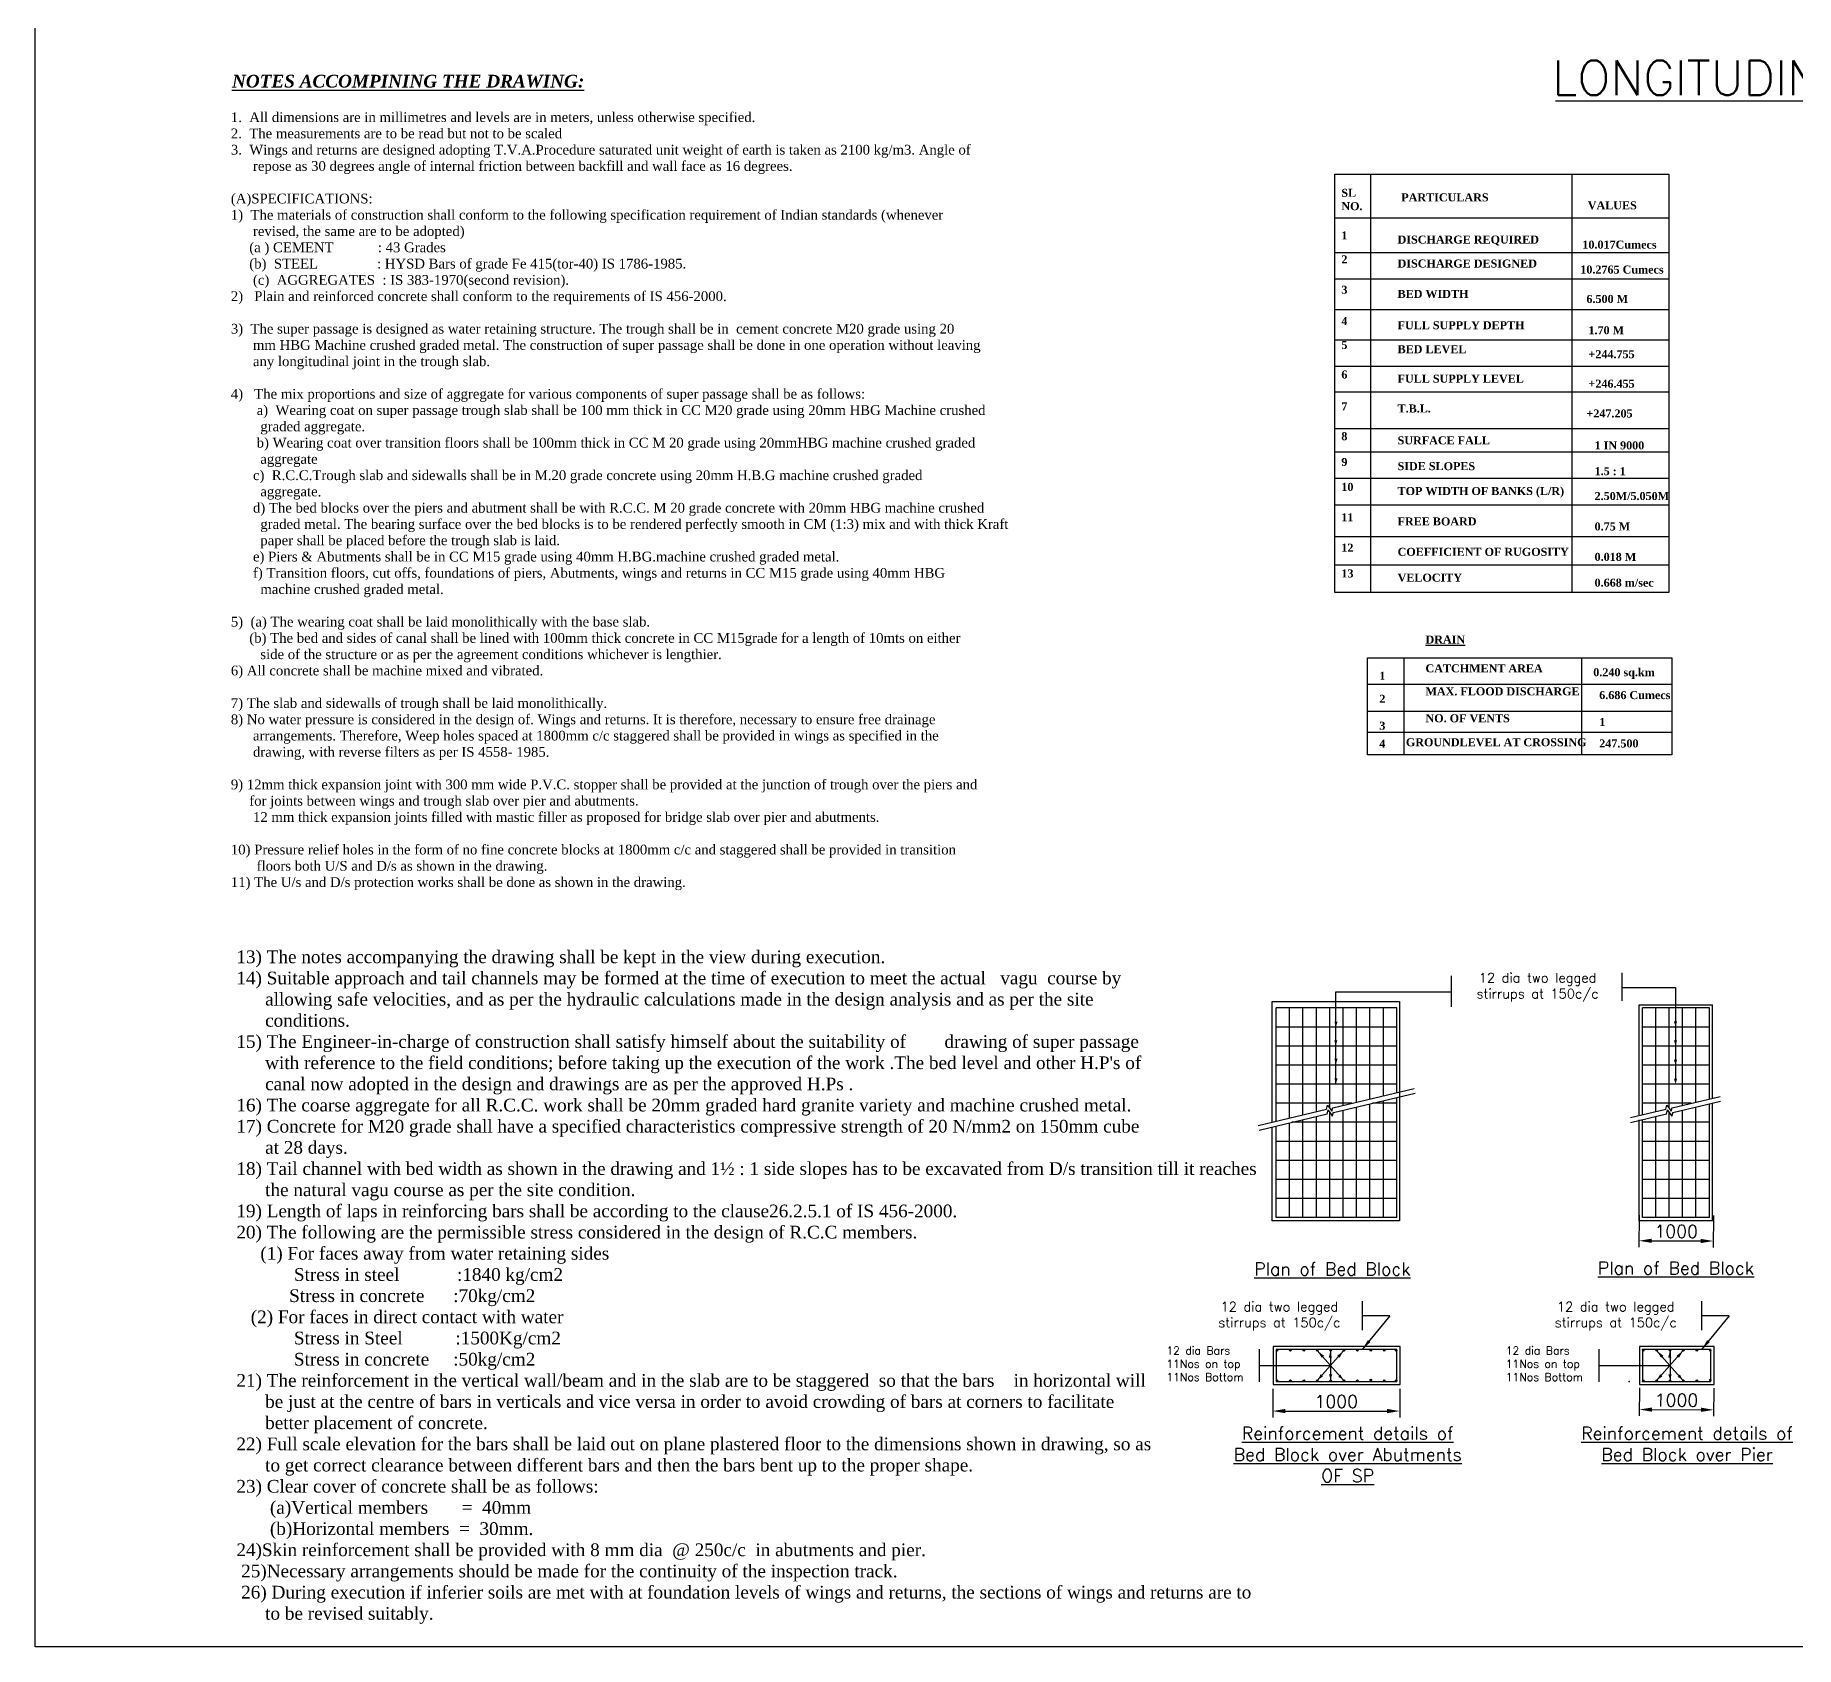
# Model space of a CAD drawing. Header units: inches. Extents: x 52682 to 53462, y 80994 to 81522.
# Drawn here: x 52682.5 to 53029, y 80993.9 to 81311.1 of the extents above; entities that cross this region are included whole.
import ezdxf

# ---------------------------------------------------------------- set-up
doc = ezdxf.new("R2010")
doc.units = ezdxf.units.IN
doc.header["$MEASUREMENT"] = 0
doc.layers.add('K', color=7, linetype='Continuous')
doc.styles.get("Standard").update_dxf_attribs({"font": 'romans.shx'})
doc.dimstyles.new('ISO-25', dxfattribs={"dimtxt": 2.5, "dimasz": 2.5, "dimexe": 1.25, "dimexo": 0.625, "dimtad": 1, "dimtxsty": 'Standard', "dimcen": 2.5, "dimadec": 0, "dimazin": 0, "dimtfac": 1, "dimtmove": 0, "dimatfit": 3, "dimfxl": 1, "dimarcsym": 0})

# ---------------------------------------------------------------- blocks, each defined once
blk = doc.blocks.new('*D283')
at = {"color": 0, "lineweight": -2, "transparency": 16777216}
for p, q in [((52926.05, 81044.67), (52926.05, 81039.07)), ((52951.05, 81044.67), (52951.05, 81039.07)), ((52928.55, 81040.32), (52948.55, 81040.32))]:
    blk.add_line(p, q, dxfattribs=at)
at = {"color": 0, "transparency": 16777216}
for points in [[(52928.55, 81040.74), (52928.55, 81039.9), (52926.05, 81040.32)], [(52948.55, 81040.74), (52948.55, 81039.9), (52951.05, 81040.32)]]:
    blk.add_solid(points, dxfattribs=at)
at = {"color": 0, "transparency": 16777216, "insert": (52938.55, 81042.19), "char_height": 2.5, "attachment_point": 5}
blk.add_mtext('1000', dxfattribs=at)
blk = doc.blocks.new('*D284')
at = {"color": 0, "lineweight": -2, "transparency": 16777216}
for p, q in [((52998.21, 81044.9), (52998.19, 81039.37)), ((53012.83, 81044.85), (53012.81, 81039.31)), ((53000.69, 81040.61), (53010.32, 81040.57))]:
    blk.add_line(p, q, dxfattribs=at)
at = {"color": 0, "transparency": 16777216}
for points in [[(53000.7, 81041.02), (53000.69, 81040.19), (52998.19, 81040.62)], [(53010.32, 81040.99), (53010.32, 81040.15), (53012.82, 81040.56)]]:
    blk.add_solid(points, dxfattribs=at)
at = {"color": 0, "transparency": 16777216, "insert": (53005.51, 81042.46), "char_height": 2.5, "attachment_point": 5, "rotation": 359.7851}
blk.add_mtext('1000', dxfattribs=at)
blk = doc.blocks.new('*D285')
at = {"color": 0, "lineweight": -2, "transparency": 16777216}
for p, q in [((52998.15, 81078.86), (52998.13, 81072.58)), ((53012.77, 81078.8), (53012.75, 81072.53)), ((53000.63, 81073.82), (53010.25, 81073.79))]:
    blk.add_line(p, q, dxfattribs=at)
at = {"color": 0, "transparency": 16777216}
for points in [[(53000.63, 81074.24), (53000.63, 81073.41), (52998.13, 81073.83)], [(53010.26, 81074.2), (53010.25, 81073.37), (53012.75, 81073.78)]]:
    blk.add_solid(points, dxfattribs=at)
at = {"color": 0, "transparency": 16777216, "insert": (53005.45, 81075.68), "char_height": 2.5, "attachment_point": 5, "rotation": 359.7851}
blk.add_mtext('1000', dxfattribs=at)

msp = doc.modelspace()

# ---------------------------------------------------------------- hatches: boundary and pattern name
for points in [[(52927.04, 81052.255, 1), (52926.74, 81052.255, 1)], [(52929.677, 81052.255, 1), (52929.377, 81052.255, 1)], [(52932.315, 81052.255, 1), (52932.015, 81052.255, 1)], [(52934.952, 81052.255, 1), (52934.652, 81052.255, 1)], [(52937.59, 81052.255, 1), (52937.29, 81052.255, 1)], [(52940.227, 81052.255, 1), (52939.927, 81052.255, 1)], [(52942.865, 81052.255, 1), (52942.565, 81052.255, 1)], [(52945.502, 81052.255, 1), (52945.202, 81052.255, 1)], [(52948.14, 81052.255, 1), (52947.84, 81052.255, 1)], [(52950.494, 81052.253, 1), (52950.194, 81052.253, 1)], [(52999.115, 81052.255, 1), (52998.815, 81052.255, 1)], [(53001.753, 81052.255, 1), (53001.453, 81052.255, 1)], [(53004.39, 81052.255, 1), (53004.09, 81052.255, 1)], [(53007.028, 81052.255, 1), (53006.728, 81052.255, 1)], [(53009.665, 81052.255, 1), (53009.365, 81052.255, 1)], [(53012.303, 81052.255, 1), (53012.003, 81052.255, 1)], [(52927.04, 81046.301, 1), (52926.74, 81046.301, 1)], [(52929.677, 81046.301, 1), (52929.377, 81046.301, 1)], [(52932.315, 81046.301, 1), (52932.015, 81046.301, 1)], [(52934.952, 81046.301, 1), (52934.652, 81046.301, 1)], [(52937.59, 81046.301, 1), (52937.29, 81046.301, 1)], [(52940.227, 81046.301, 1), (52939.927, 81046.301, 1)], [(52942.865, 81046.301, 1), (52942.565, 81046.301, 1)], [(52945.502, 81046.45, 1), (52945.202, 81046.45, 1)], [(52948.14, 81046.301, 1), (52947.84, 81046.301, 1)], [(52950.49, 81046.301, 1), (52950.19, 81046.301, 1)], [(52999.115, 81046.301, 1), (52998.815, 81046.301, 1)], [(53001.753, 81046.301, 1), (53001.453, 81046.301, 1)], [(53004.39, 81046.301, 1), (53004.09, 81046.301, 1)], [(53007.028, 81046.301, 1), (53006.728, 81046.301, 1)], [(53009.665, 81046.301, 1), (53009.365, 81046.301, 1)], [(53012.303, 81046.45, 1), (53012.003, 81046.45, 1)]]:
    msp.add_hatch(color=256).paths.add_polyline_path(points)

# ---------------------------------------------------------------- linework, layer by layer
for p, q in [((52981.719, 81298.16), (53146.434, 81298.16)), ((52994.727, 81126.565), (52994.727, 81121.066)), ((52938.456, 81104.74), (52938.456, 81122.821)), ((52938.456, 81122.821), (52961.038, 81122.821)), ((52961.168, 81125.973), (52961.168, 81119.839)), ((52994.727, 81123.673), (53005.332, 81123.673)), ((53005.332, 81123.673), (53005.332, 81105.078)), ((52925.965, 81097.199), (52925.965, 81120.888)), ((52925.965, 81120.888), (52950.965, 81120.888)), ((52950.454, 81119.643), (52926.716, 81119.643)), ((52926.716, 81097.376), (52926.716, 81119.643)), ((52929.354, 81097.999), (52929.354, 81119.643)), ((52931.991, 81098.621), (52931.991, 81119.643)), ((52934.629, 81099.244), (52934.629, 81119.643)), ((52937.266, 81099.916), (52937.266, 81119.643)), ((52939.904, 81100.489), (52939.904, 81119.643)), ((52942.541, 81101.111), (52942.541, 81119.643)), ((52945.179, 81101.734), (52945.179, 81119.643)), ((52947.816, 81102.356), (52947.816, 81119.643)), ((52950.454, 81102.979), (52950.454, 81119.643)), ((52950.965, 81120.888), (52950.965, 81077.768)), ((52998.167, 81120.24), (53012.604, 81120.24)), ((52998.167, 81098.621), (52998.167, 81120.24)), ((53011.979, 81119.643), (52998.792, 81119.643)), ((52998.792, 81098.621), (52998.792, 81119.643)), ((53001.429, 81099.244), (53001.429, 81119.643)), ((53004.067, 81099.916), (53004.067, 81119.643)), ((53006.704, 81100.489), (53006.704, 81119.643)), ((53009.342, 81101.111), (53009.342, 81119.643)), ((53011.979, 81101.734), (53011.979, 81119.643)), ((53012.604, 81101.734), (53012.604, 81120.24)), ((52950.454, 81115.893), (52926.716, 81115.893)), ((53011.979, 81115.893), (52998.792, 81115.893)), ((52950.454, 81112.143), (52926.716, 81112.143)), ((53011.979, 81112.143), (52998.792, 81112.143)), ((52950.454, 81108.393), (52926.716, 81108.393)), ((52950.454, 81108.393), (52926.716, 81108.393)), ((53011.979, 81108.393), (52998.792, 81108.393)), ((53011.979, 81108.393), (52998.792, 81108.393)), ((52950.454, 81104.643), (52926.716, 81104.643)), ((52937.887, 81100.013), (52953.859, 81103.782)), ((52938.021, 81099.081), (52954.074, 81102.87)), ((52950.454, 81078.393), (52950.454, 81102.015)), ((53011.979, 81104.643), (52998.792, 81104.643)), ((53004.687, 81100.013), (53014.135, 81102.243)), ((52923.149, 81096.534), (52936.621, 81099.714)), ((52923.364, 81095.622), (52936.733, 81098.777)), ((52941.617, 81100.893), (52926.716, 81100.893)), ((52936.62, 81099.712), (52936.833, 81100.511)), ((52936.729, 81098.762), (52936.933, 81099.569)), ((52936.833, 81100.511), (52937.687, 81099.339)), ((52936.94, 81099.552), (52937.793, 81098.38)), ((52937.266, 81078.393), (52937.266, 81099.104)), ((52937.687, 81099.339), (52937.89, 81100.023)), ((52937.769, 81098.363), (52938.029, 81099.105)), ((52939.904, 81078.393), (52939.904, 81099.525)), ((52942.541, 81078.393), (52942.541, 81100.148)), ((52945.179, 81078.393), (52945.179, 81100.77)), ((52950.454, 81100.893), (52945.698, 81100.893)), ((52947.816, 81078.393), (52947.816, 81101.393)), ((52996.432, 81097.101), (53003.533, 81098.777)), ((52996.452, 81098.069), (53003.421, 81099.714)), ((53008.417, 81100.893), (52998.792, 81100.893)), ((53003.42, 81099.712), (53003.634, 81100.511)), ((53003.529, 81098.762), (53003.734, 81099.569)), ((53003.634, 81100.511), (53004.487, 81099.339)), ((53003.74, 81099.552), (53004.593, 81098.38)), ((53004.067, 81078.393), (53004.067, 81099.104)), ((53004.487, 81099.339), (53004.69, 81100.023)), ((53004.569, 81098.363), (53004.83, 81099.105)), ((53004.821, 81099.081), (53014.164, 81101.286)), ((53006.704, 81078.393), (53006.704, 81099.525)), ((53009.342, 81078.393), (53009.342, 81100.148)), ((53011.979, 81078.393), (53011.979, 81100.77)), ((53012.604, 81077.768), (53012.604, 81100.77)), ((52925.965, 81077.768), (52925.965, 81096.235)), ((52926.716, 81078.393), (52926.716, 81096.413)), ((52929.354, 81078.393), (52929.354, 81097.035)), ((52950.454, 81097.143), (52929.81, 81097.143)), ((52950.454, 81097.143), (52929.81, 81097.143)), ((52931.991, 81078.393), (52931.991, 81097.658)), ((52934.629, 81078.393), (52934.629, 81098.28)), ((52998.167, 81077.768), (52998.167, 81097.658)), ((52998.792, 81078.393), (52998.792, 81097.658)), ((53011.979, 81097.143), (52998.792, 81097.143)), ((53011.979, 81097.143), (52998.792, 81097.143)), ((53001.429, 81078.393), (53001.429, 81098.28)), ((52950.454, 81093.393), (52926.716, 81093.393)), ((53011.979, 81093.393), (52998.792, 81093.393)), ((52950.454, 81089.643), (52926.716, 81089.643)), ((53011.979, 81089.643), (52998.792, 81089.643)), ((52950.454, 81085.893), (52926.716, 81085.893)), ((53011.979, 81085.893), (52998.792, 81085.893)), ((52950.454, 81082.143), (52926.716, 81082.143)), ((53011.979, 81082.143), (52998.792, 81082.143)), ((52950.965, 81077.768), (52925.965, 81077.768)), ((52950.454, 81078.393), (52926.716, 81078.393)), ((53012.604, 81077.768), (52998.167, 81077.768)), ((53011.979, 81078.393), (52998.792, 81078.393)), ((52943.65, 81061.932), (52943.65, 81056.245)), ((53010.45, 81061.932), (53010.45, 81056.245)), ((52949.061, 81059.088), (52943.65, 81052.402)), ((52949.061, 81059.088), (52943.65, 81059.088)), ((53015.861, 81059.088), (53010.45, 81052.402)), ((53015.861, 81059.088), (53010.45, 81059.088)), ((52923.405, 81052.479), (52923.405, 81046.084)), ((52926.113, 81053.027), (52926.113, 81045.527)), ((52951.113, 81053.027), (52926.113, 81053.027)), ((52934.802, 81052.255), (52939.978, 81046.413)), ((52934.802, 81046.301), (52939.978, 81052.142)), ((52937.44, 81052.255), (52937.44, 81046.451)), ((52951.113, 81045.527), (52951.113, 81053.027)), ((52990.205, 81052.479), (52990.205, 81046.084)), ((53012.917, 81053.027), (52998.212, 81053.027)), ((53001.603, 81052.255), (53006.778, 81046.413)), ((53001.603, 81046.301), (53006.778, 81052.142)), ((53004.24, 81052.255), (53004.24, 81046.451)), ((52923.405, 81049.281), (52937.351, 81049.281)), ((52990.205, 81049.281), (53004.151, 81049.281)), ((52923.405, 81046.084), (52923.405, 81046.084)), ((52926.113, 81045.527), (52951.113, 81045.527)), ((52990.205, 81046.084), (52990.205, 81046.084)), ((52998.212, 81045.527), (53012.917, 81045.527))]:
    msp.add_line(p, q)
at = {"lineweight": 30}
for p, q in [((52926.738, 81052.402), (52926.738, 81046.152)), ((52950.488, 81052.402), (52926.738, 81052.402)), ((52950.488, 81046.152), (52950.488, 81052.402)), ((52998.212, 81053.027), (52998.212, 81045.527)), ((52998.837, 81052.402), (52998.837, 81046.152)), ((53012.292, 81052.402), (52998.837, 81052.402)), ((53012.292, 81046.152), (53012.292, 81052.402)), ((53012.917, 81045.527), (53012.917, 81053.027)), ((52926.738, 81046.152), (52950.488, 81046.152)), ((52998.837, 81046.152), (53012.292, 81046.152))]:
    msp.add_line(p, q, dxfattribs=at)
msp.add_lwpolyline([(52682.478, 81489.155), (53461.655, 81489.155), (53461.655, 80993.934), (52682.478, 80993.934)], close=True)
for points in [[(52938.491, 81115.903, 0, 0.625, 0), (52938.491, 81116.94, 0.625, 0.625, 0)], [(53005.318, 81115.963, 0, 0.625, 0), (53005.318, 81117, 0.625, 0.625, 0)], [(52938.456, 81112.239, 0, 0.625, 0), (52938.456, 81113.276, 0.625, 0.625, 0)], [(53005.318, 81112.239, 0, 0.625, 0), (53005.318, 81113.276, 0.625, 0.625, 0)], [(52938.491, 81108.623, 0, 0.625, 0), (52938.491, 81109.66, 0.625, 0.625, 0)], [(53005.319, 81108.415, 0, 0.625, 0), (53005.319, 81109.452, 0.625, 0.625, 0)], [(52938.491, 81104.779, 0, 0.625, 0), (52938.491, 81105.816, 0.625, 0.625, 0)], [(53005.319, 81104.691, 0, 0.625, 0), (53005.319, 81105.728, 0.625, 0.625, 0)], [(52943.65, 81052.402, 0, 0.625, 0), (52945.003, 81054.074, 0.625, 0.625, 0)], [(53010.45, 81052.402, 0, 0.625, 0), (53011.803, 81054.074, 0.625, 0.625, 0)], [(52934.902, 81052.142, 0, 0.625, 0), (52935.905, 81050.999, 0.625, 0.625, 0)], [(52937.386, 81052.11, 0, 0.625, 0), (52937.386, 81050.808, 0.625, 0.625, 0)], [(52939.967, 81052.158, 0, 0.625, 0), (52938.964, 81050.999, 0.625, 0.625, 0)], [(53001.702, 81052.142, 0, 0.625, 0), (53002.705, 81050.999, 0.625, 0.625, 0)], [(53004.187, 81052.11, 0, 0.625, 0), (53004.187, 81050.808, 0.625, 0.625, 0)], [(53006.767, 81052.158, 0, 0.625, 0), (53005.764, 81050.999, 0.625, 0.625, 0)], [(52934.902, 81046.413, 0, 0.625, 0), (52935.714, 81047.372, 0.625, 0.625, 0)], [(52934.902, 81046.413, 0, 0.5, 0), (52934.902, 81046.413, 0.5, 0.5, 0)], [(52937.434, 81046.479, 0, 0.625, 0), (52937.434, 81047.516, 0.625, 0.625, 0)], [(52939.919, 81046.479, 0, 0.625, 0), (52939.155, 81047.277, 0.625, 0.625, 0)], [(53001.702, 81046.413, 0, 0.625, 0), (53002.514, 81047.372, 0.625, 0.625, 0)], [(53001.702, 81046.413, 0, 0.5, 0), (53001.702, 81046.413, 0.5, 0.5, 0)], [(53004.234, 81046.479, 0, 0.625, 0), (53004.234, 81047.516, 0.625, 0.625, 0)], [(53006.72, 81046.479, 0, 0.625, 0), (53005.955, 81047.277, 0.625, 0.625, 0)]]:
    msp.add_lwpolyline(points, format="xyseb")
for centre in [(52926.89, 81052.255), (52929.527, 81052.255), (52932.165, 81052.255), (52934.802, 81052.255), (52937.44, 81052.255), (52940.077, 81052.255), (52942.715, 81052.255), (52945.352, 81052.255), (52947.99, 81052.255), (52950.344, 81052.253), (52998.965, 81052.255), (53001.603, 81052.255), (53004.24, 81052.255), (53006.878, 81052.255), (53009.515, 81052.255), (53012.153, 81052.255), (52926.89, 81046.301), (52929.527, 81046.301), (52932.165, 81046.301), (52934.802, 81046.301), (52937.44, 81046.301), (52940.077, 81046.301), (52942.715, 81046.301), (52945.352, 81046.45), (52947.99, 81046.301), (52950.34, 81046.301), (52998.965, 81046.301), (53001.603, 81046.301), (53004.24, 81046.301), (53006.878, 81046.301), (53009.515, 81046.301), (53012.153, 81046.45)]:
    msp.add_circle(centre, 0.15)
for p in [(52932.016, 81052.402), (52932.016, 81052.402), (52932.016, 81052.402), (52934.655, 81052.402), (52934.655, 81052.402), (52934.655, 81052.402), (52937.294, 81052.402), (52937.294, 81052.402), (52937.294, 81052.402), (52939.933, 81052.402), (52939.933, 81052.402), (52939.933, 81052.402), (52942.571, 81052.402), (52942.571, 81052.402), (52942.571, 81052.402), (52945.21, 81052.402), (52945.21, 81052.402), (52945.21, 81052.402), (52947.849, 81052.402), (52947.849, 81052.402), (52947.849, 81052.402), (52998.816, 81052.402), (52998.816, 81052.402), (52998.816, 81052.402), (53001.455, 81052.402), (53001.455, 81052.402), (53001.455, 81052.402), (53004.094, 81052.402), (53004.094, 81052.402), (53004.094, 81052.402), (53006.733, 81052.402), (53006.733, 81052.402), (53006.733, 81052.402), (53009.372, 81052.402), (53009.372, 81052.402), (53009.372, 81052.402), (53012.011, 81052.402), (53012.011, 81052.402), (53012.011, 81052.402), (52929.377, 81046.152), (52932.016, 81046.152), (52934.655, 81046.152), (52937.294, 81046.152), (52939.933, 81046.152), (52942.571, 81046.152), (52945.21, 81046.152), (52947.849, 81046.152), (52996.177, 81046.152), (52998.816, 81046.152), (53001.455, 81046.152), (53004.094, 81046.152), (53006.733, 81046.152), (53009.372, 81046.152), (53012.011, 81046.152)]:
    msp.add_point(p)
at = {"layer": 'K'}
for p, q in [((52945.3, 81283.687), (52945.3, 81201.396)), ((52984.939, 81283.687), (52984.939, 81201.396)), ((52938.263, 81275.127), (53003.975, 81275.127)), ((52938.263, 81268.322), (53003.975, 81268.322)), ((52938.263, 81263.119), (53003.975, 81263.119)), ((52938.263, 81257.115), (53003.975, 81257.115)), ((52938.263, 81251.111), (53003.975, 81251.111)), ((52938.263, 81245.907), (53003.975, 81245.907)), ((52938.263, 81240.904), (53003.975, 81240.904)), ((52938.263, 81233.699), (53003.975, 81233.699)), ((52938.263, 81229.096), (53003.975, 81229.096)), ((52938.263, 81223.893), (53003.975, 81223.893)), ((52938.263, 81218.623), (53003.975, 81218.623)), ((52938.263, 81212.419), (53003.975, 81212.419)), ((52938.263, 81206.815), (53003.975, 81206.815)), ((52951.859, 81188.526), (52951.859, 81169.477)), ((52986.796, 81188.526), (52986.796, 81169.477)), ((52944.729, 81183.363), (53004.621, 81183.363)), ((52944.729, 81178.022), (53004.621, 81178.022)), ((52944.729, 81173.928), (53004.621, 81173.928))]:
    msp.add_line(p, q, dxfattribs=at)
for points in [[(52938.263, 81283.687), (53003.975, 81283.687), (53003.975, 81201.396), (52938.263, 81201.396)], [(52944.729, 81188.526), (53004.621, 81188.526), (53004.621, 81169.477), (52944.729, 81169.477)]]:
    msp.add_lwpolyline(points, close=True, dxfattribs=at)

# ---------------------------------------------------------------- texts
msp.add_text('LONGITUDINAL SECTION OF SP', height=6.875).set_placement((52981.015, 81299.232))
at = {"char_height": 2.5, "attachment_point": 1}
for s, insert in [('{\\fTimes New Roman|b1|i1|c0|p18;\\L NOTES ACCOMPINING THE DRAWING:\\P\\fTimes New Roman|b0|i1|c0|p18;\\H0.7685x;\\l              \\P\\fTimes New Roman|b0|i0|c0|p18; 1.  All dimensions are in millimetres and levels are in meters, unless otherwise specified.\\P 2.  The measurements are to be read but not to be scaled\\P 3.  Wings and returns are designed adopting T.V.A.Procedure saturated unit weight of earth is taken as 2100 kg/m3. Angle of\\P       repose as 30 degrees angle of internal friction between backfill and wall face as 16 degrees.\\P \\P (A)SPECIFICATIONS:\\P 1)  The materials of construction shall conform to the following specification requirement of Indian standards (whenever\\P       revised, the same are to be adopted)\\P      (a ) CEMENT            : 43 Grades\\P      (b)  STEEL                : HYSD Bars of grade Fe 415(tor-40) IS 1786-1985.\\P       (c)  AGGREGATES  : IS 383-1970(second revision).\\P 2)   Plain and reinforced concrete shall conform to the requirements of IS 456-2000.\\P\\P 3)  The super passage is designed as water retaining structure. The trough shall be in  cement concrete M20 grade using 20\\P       mm HBG Machine crushed graded metal. The construction of super passage shall be done in one operation without leaving\\P       any longitudinal joint in the trough slab.\\P\\P 4)   The mix proportions and size of aggregate for various components of super passage shall be as follows:\\P        a)  Wearing coat on super passage trough slab shall be 100 mm thick in CC M20 grade using 20mm HBG Machine crushed\\P         graded aggregate.\\P        b) Wearing coat over transition floors shall be 100mm thick in CC M 20 grade using 20mmHBG machine crushed graded\\P         aggregate \\P       c)  R.C.C.Trough slab and sidewalls shall be in M.20 grade concrete using 20mm H.B.G machine crushed graded\\P         aggregate.\\P       d) The bed blocks over the piers and abutment shall be with R.C.C. M 20 grade concrete with 20mm HBG machine crushed\\P         graded metal. The bearing surface over the bed blocks is to be rendered perfectly smooth in CM (1:3) mix and with thick Kraft\\P         paper shall be placed before the trough slab is laid.\\P       e) Piers & Abutments shall be in CC M15 grade using 40mm H.BG.machine crushed graded metal.\\P       f) Transition floors, cut offs, foundations of piers, Abutments, wings and returns in CC M15 grade using 40mm HBG\\P         machine crushed graded metal.\\P\\P 5)  (a) The wearing coat shall be laid monolithically with the base slab.\\P      (b) The bed and sides of canal shall be lined with 100mm thick concrete in CC M15grade for a length of 10mts on either\\P         side of the structure or as per the agreement conditions whichever is lengthier.                     \\P 6) All concrete shall be machine mixed and vibrated.\\P\\P 7) The slab and sidewalls of trough shall be laid monolithically.\\P 8) No water pressure is considered in the design of. Wings and returns. It is therefore, necessary to ensure free drainage\\P       arrangements. Therefore, Weep holes spaced at 1800mm c/c staggered shall be provided in wings as specified in the\\P       drawing, with reverse filters as per IS 4558- 1985.\\P\\P 9) 12mm thick expansion joint with 300 mm wide P.V.C. stopper shall be provided at the junction of trough over the piers and\\P      for joints between wings and trough slab over pier and abutments.\\P       12 mm thick expansion joints filled with mastic filler as proposed for bridge slab over pier and abutments.\\P\\P 10) Pressure relief holes in the form of no fine concrete blocks at 1800mm c/c and staggered shall be provided in transition\\P        floors both U/S and D/s as shown in the drawing.\\P 11) The U/s and D/s protection works shall be done as shown in the drawing.}', (52720.259, 81303.27)), ("\\P{\\fTimes New Roman|b0|i0|c0|p18;  13) The notes accompanying the drawing shall be kept in the view during execution.\\P  14) Suitable approach and tail channels may be formed at the time of execution to meet the actual   vagu  course by\\P        allowing safe velocities, and as per the hydraulic calculations made in the design analysis and as per the site\\P        conditions.\\P  15) The Engineer-in-charge of construction shall satisfy himself about the suitability of        drawing of super passage\\P        with reference to the field conditions; before taking up the execution of the work .The bed level and other H.P's of\\P        canal now adopted in the design and drawings are as per the approved H.Ps .\\P  16) The coarse aggregate for all R.C.C. work shall be 20mm graded hard granite variety and machine crushed metal.\\P  17) Concrete for M20 grade shall have a specified characteristics compressive strength of 20 N/mm2 on 150mm cube\\P        at 28 days.\\P  18) Tail channel with bed width as shown in the drawing and 1½ : 1 side slopes has to be excavated from D/s transition till it reaches\\P        the natural vagu course as per the site condition.\\P  19) Length of laps in reinforcing bars shall be according to the clause26.2.5.1 of IS 456-2000.\\P  20) The following are the permissible stress considered in the design of R.C.C members.\\P       (1) For faces away from water retaining sides\\P              Stress in steel            :1840 kg/cm2\\P             Stress in concrete      :70kg/cm2\\P     (2) For faces in direct contact with water \\P              Stress in Steel           :1500Kg/cm2\\P              Stress in concrete     :50kg/cm2\\P  21) The reinforcement in the vertical wall/beam and in the slab are to be staggered  so that the bars    in horizontal will\\P        be just at the centre of bars in verticals and vice versa in order to avoid crowding of bars at corners to facilitate\\P        better placement of concrete.\\P  22) Full scale elevation for the bars shall be laid out on plane plastered floor to the dimensions shown in drawing, so as\\P        to get correct clearance between different bars and then the bars bent up to the proper shape. \\P  23) Clear cover of concrete shall be as follows:\\P         (a)Vertical members       =  40mm\\P         (b)Horizontal members  =  30mm.\\P  24)Skin reinforcement shall be provided with 8 mm dia  @ 250c/c  in abutments and pier.\\P   25)Necessary arrangements should be made for the continuity of the inspection track.\\P   26) During execution if inferier soils are met with at foundation levels of wings and returns, the sections of wings and returns are to \\P        to be revised suitably. }", (52720.179, 81135.124))]:
    msp.add_mtext(s, dxfattribs=dict(at, insert=insert))
for s, insert, char_height, width, attachment_point in [('12 dia two legged \\Pstirrups at 150c/c', (52978.174, 81126.521), 1.875, 33.7924, 2), ('{\\LPlan of Bed Block}', (52937.778, 81069.526), 2.5, 39.17363, 2), ('{\\LPlan of Bed Block}', (53005.393, 81069.706), 2.5, 39.17363, 2), ('12 dia two legged \\Pstirrups at 150c/c', (52927.352, 81061.804), 1.875, 65.37307, 2), ('12 dia two legged \\Pstirrups at 150c/c', (52993.554, 81061.804), 1.875, 33.7924, 2), ('12 dia Bars 11Nos on top 11Nos Bottom', (52905.101, 81053.004), 1.5625, 18.17926, 1), ('12 dia Bars 11Nos on top \\P11Nos Bottom', (52971.901, 81053.004), 1.5625, 18.17926, 1), ('{\\LReinforcement details of\\PBed Block over Abutments\\POF SP}', (52940.802, 81037.192), 2.5, 75.31402, 2), ('{\\LReinforcement details of\\PBed Block over Pier}', (53007.603, 81037.192), 2.5, 75.31402, 2)]:
    msp.add_mtext(s, dxfattribs=dict(insert=insert, char_height=char_height, width=width, attachment_point=attachment_point))
at = {"layer": 'K', "linetype": 'Continuous', "char_height": 1.575, "width": 450.16508, "attachment_point": 1}
for s, insert in [('{\\fTimes New Roman|b1|i0|c0|p18;SL\\PNO.}', (52939.55, 81280.835)), ('{\\fTimes New Roman|b1|i0|c0|p18;PARTICULARS}', (52951.345, 81279.936)), ('{\\fTimes New Roman|b1|i0|c0|p18;VALUES}', (52988.048, 81278.37)), ('{\\fTimes New Roman|b1|i0|c0|p18;1}', (52939.55, 81272.454)), ('{\\fTimes New Roman|b1|i0|c0|p18;DISCHARGE REQUIRED}', (52950.619, 81271.634)), ('{\\fTimes New Roman|b1|i0|c0|p18;10.017Cumecs}', (52986.986, 81270.648)), ('{\\fTimes New Roman|b1|i0|c0|p18;2}', (52939.55, 81267.741)), ('{\\fTimes New Roman|b1|i0|c0|p18;DISCHARGE DESIGNED}', (52950.619, 81266.921)), ('{\\fTimes New Roman|b1|i0|c0|p18;10.2765 Cumecs}', (52986.585, 81265.736)), ('{\\fTimes New Roman|b1|i0|c0|p18;3}', (52939.55, 81261.76)), ('{\\fTimes New Roman|b1|i0|c0|p18;BED WIDTH}', (52950.619, 81260.94)), ('{\\fTimes New Roman|b1|i0|c0|p18;6.500 M}', (52987.788, 81259.954)), ('{\\fTimes New Roman|b1|i0|c0|p18;4}', (52939.55, 81255.597)), ('{\\fTimes New Roman|b1|i0|c0|p18;FULL SUPPLY DEPTH}', (52950.619, 81254.777)), ('{\\fTimes New Roman|b1|i0|c0|p18;1.70 M}', (52988.189, 81253.791)), ('{\\fTimes New Roman|b1|i0|c0|p18;5}', (52939.55, 81250.884)), ('{\\fTimes New Roman|b1|i0|c0|p18;BED LEVEL}', (52950.619, 81250.064)), ('{\\fTimes New Roman|b1|i0|c0|p18;+244.755}', (52988.189, 81249.079)), ('{\\fTimes New Roman|b1|i0|c0|p18;6}', (52939.55, 81245.084)), ('{\\fTimes New Roman|b1|i0|c0|p18;FULL SUPPLY LEVEL}', (52950.619, 81244.264)), ('{\\fTimes New Roman|b1|i0|c0|p18;+246.455}', (52988.189, 81243.279)), ('{\\fTimes New Roman|b1|i0|c0|p18;7}', (52939.55, 81238.816)), ('{\\fTimes New Roman|b1|i0|c0|p18;T.B.L.}', (52950.619, 81238.396)), ('{\\fTimes New Roman|b1|i0|c0|p18;+247.205}', (52987.788, 81237.41)), ('{\\fTimes New Roman|b1|i0|c0|p18;8}', (52939.55, 81232.94)), ('{\\fTimes New Roman|b1|i0|c0|p18;SURFACE FALL}', (52950.619, 81232.12)), ('{\\fTimes New Roman|b1|i0|c0|p18;1 IN 9000}', (52989.391, 81231.134)), ('{\\fTimes New Roman|b1|i0|c0|p18;9}', (52939.55, 81227.865)), ('{\\fTimes New Roman|b1|i0|c0|p18;SIDE SLOPES}', (52950.619, 81227.045)), ('{\\fTimes New Roman|b1|i0|c0|p18;1.5 : 1}', (52989.391, 81226.059)), ('{\\fTimes New Roman|b1|i0|c0|p18;10}', (52939.55, 81222.971)), ('{\\fTimes New Roman|b1|i0|c0|p18;TOP WIDTH OF BANKS (L/R)}', (52950.619, 81222.151)), ('{\\fTimes New Roman|b1|i0|c0|p18;2.50M/5.050M}', (52989.391, 81221.165)), ('{\\fTimes New Roman|b1|i0|c0|p18;11}', (52939.55, 81216.989)), ('{\\fTimes New Roman|b1|i0|c0|p18;FREE BOARD}', (52950.619, 81216.169)), ('{\\fTimes New Roman|b1|i0|c0|p18;0.75 M}', (52989.391, 81215.184)), ('{\\fTimes New Roman|b1|i0|c0|p18;12}', (52939.55, 81211.008)), ('{\\fTimes New Roman|b1|i0|c0|p18;COEFFICIENT OF RUGOSITY}', (52950.619, 81210.188)), ('{\\fTimes New Roman|b1|i0|c0|p18;13}', (52939.55, 81205.932)), ('{\\fTimes New Roman|b1|i0|c0|p18;0.018 M}', (52989.391, 81209.202)), ('{\\fTimes New Roman|b1|i0|c0|p18;VELOCITY}', (52950.619, 81205.112)), ('{\\fTimes New Roman|b1|i0|c0|p18;0.668 m/sec}', (52989.391, 81204.127)), ('{\\fTimes New Roman|b1|i0|c0|p18;\\LDRAIN}', (52956.113, 81192.931)), ('{\\fTimes New Roman|b1|i0|c0|p18;1}', (52947.022, 81185.799)), ('{\\fTimes New Roman|b1|i0|c0|p18;CATCHMENT AREA}', (52956.113, 81187.263)), ('{\\fTimes New Roman|b1|i0|c0|p18;0.240 sq.km}', (52989.131, 81186.491)), ('{\\fTimes New Roman|b1|i0|c0|p18;MAX. FLOOD DISCHARGE}', (52956.113, 81182.728)), ('{\\fTimes New Roman|b1|i0|c0|p18;6.686 Cumecs}', (52990.307, 81181.997)), ('{\\fTimes New Roman|b1|i0|c0|p18;2}', (52947.022, 81181.265)), ('{\\fTimes New Roman|b1|i0|c0|p18;3}', (52947.022, 81175.974)), ('{\\fTimes New Roman|b1|i0|c0|p18;NO. OF VENTS}', (52956.113, 81177.438)), ('{\\fTimes New Roman|b1|i0|c0|p18;1}', (52990.307, 81176.706)), ('{\\fTimes New Roman|b1|i0|c0|p18;4}', (52947.022, 81172.447)), ('{\\fTimes New Roman|b1|i0|c0|p18;GROUNDLEVEL AT CROSSING}', (52952.251, 81172.718)), ('{\\fTimes New Roman|b1|i0|c0|p18;247.500}', (52990.307, 81172.483))]:
    msp.add_mtext(s, dxfattribs=dict(at, insert=insert))

# ---------------------------------------------------------------- dimensions: what is measured, and where the dimension line sits
dim = msp.add_linear_dim(base=(53012.754, 81073.778), p1=(52998.152, 81079.482), p2=(53012.775, 81079.427), angle=359.7851, text='1000', dimstyle='ISO-25')
dim.commit()
dim.dimension.update_dxf_attribs({"geometry": '*D285', "text_midpoint": (53005.442, 81073.806), "dimtype": 161})
for p1, p2, distance, picture, middle in [((52926.052, 81045.3), (52951.052, 81045.3), -4.98, '*D283', (52938.552, 81042.195)), ((52998.212, 81045.527), (53012.836, 81045.473), -4.911, '*D284', (53005.513, 81042.464))]:
    dim = msp.add_aligned_dim(p1=p1, p2=p2, distance=distance, text='1000', dimstyle='ISO-25')
    dim.commit()
    dim.dimension.update_dxf_attribs({"geometry": picture, "text_midpoint": middle})

doc.saveas('drawing.dxf')
